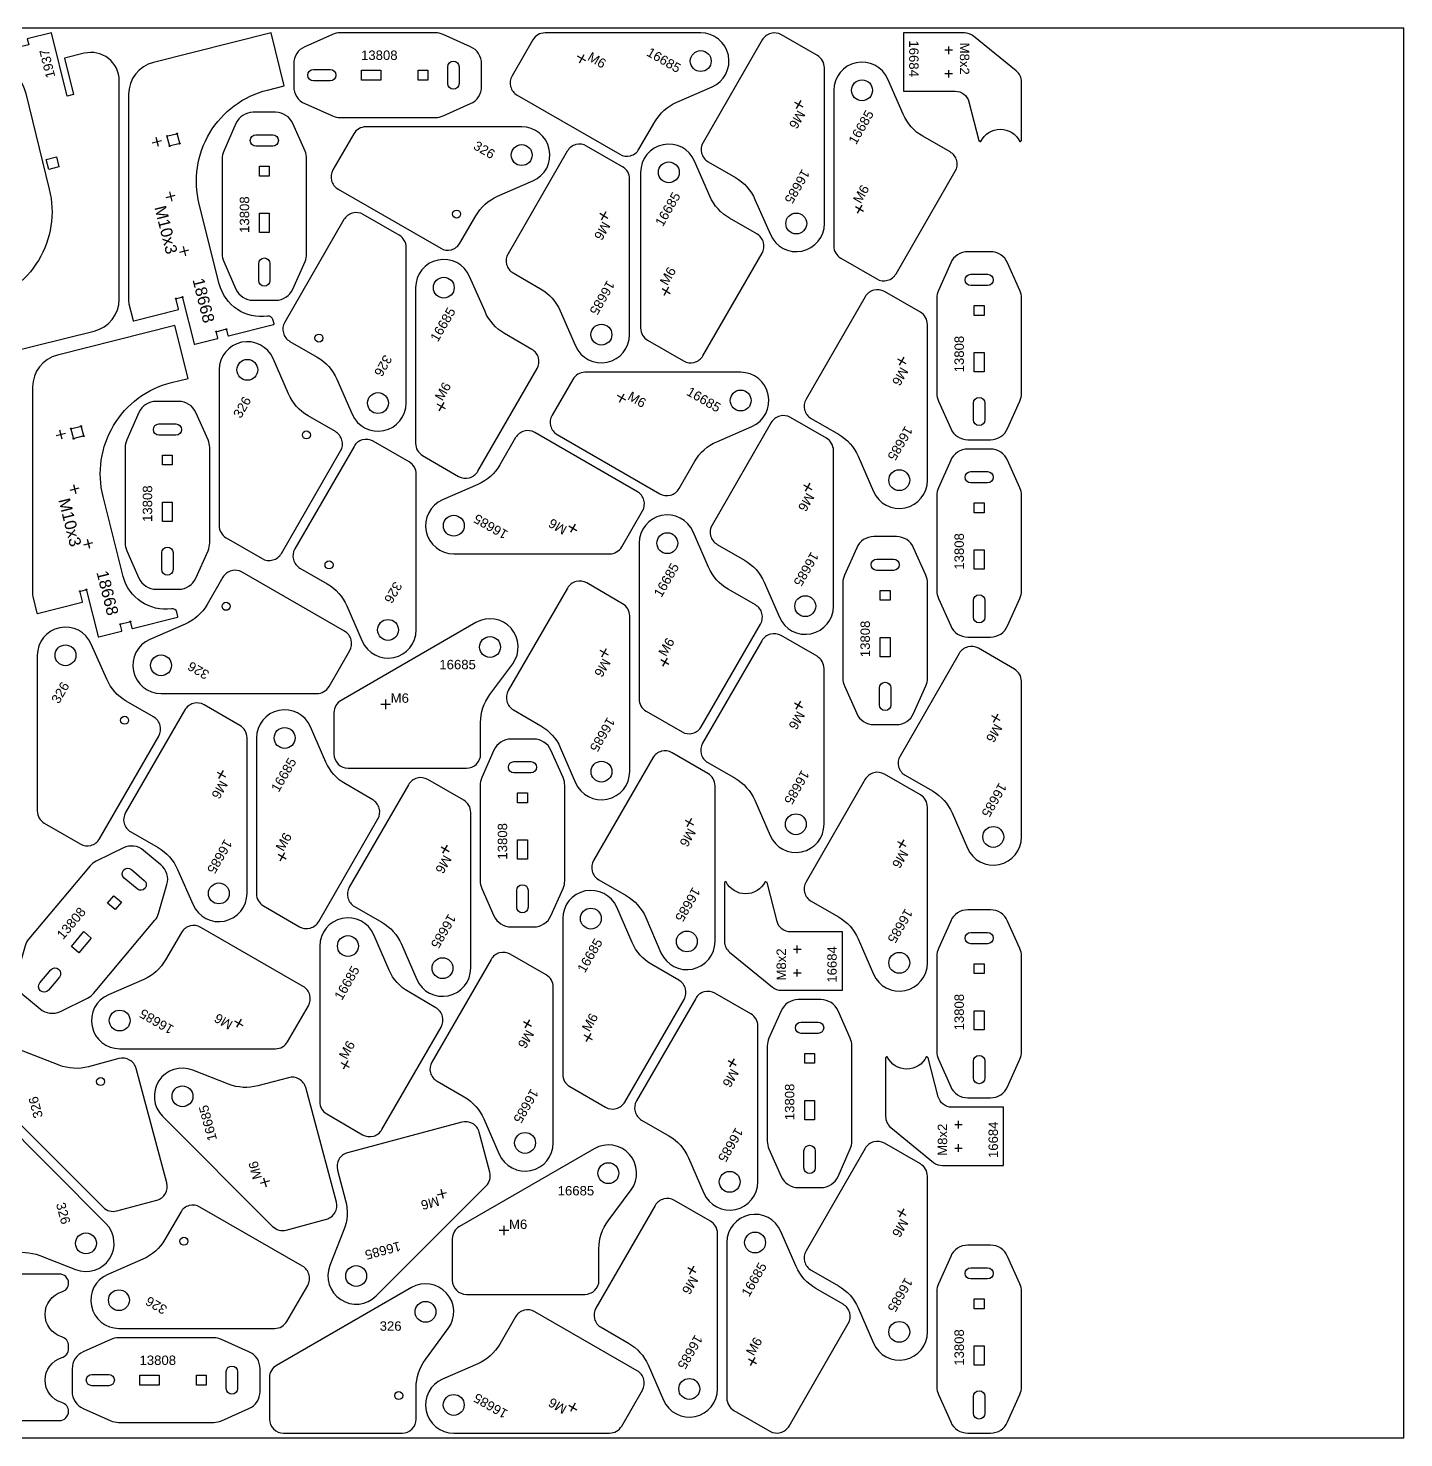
# Model space of a CAD drawing. Header units: millimetres. Extents: x 0 to 3000, y 0 to 1500.
# Drawn here: x 1536 to 3000, y 0 to 1500 of the extents above; entities that cross this region are included whole.
import ezdxf

# ---------------------------------------------------------------- set-up
doc = ezdxf.new("R2010")
doc.units = ezdxf.units.MM
doc.header["$MEASUREMENT"] = 0
doc.layers.add('Gravír', color=2, linetype='Continuous')
doc.layers.add('Sheet', color=18, linetype='Continuous', true_color=0x000000)
doc.styles.add('arial.ttf', font='txt', dxfattribs={"height": 0.2})

msp = doc.modelspace()

# ---------------------------------------------------------------- linework, layer by layer
at = {"color": 7}
for points in [[(1606.7, 1177.7, 0.345157), (1633.3, 1211.7), (1633.3, 1444.2, 0.486815), (1596.1, 1473.3), (1575, 1468.1), (1584.6, 1429.3), (1577.8, 1427.6), (1561.2, 1495), (1535.5, 1488.7), (1537, 1482.4), (1526.3, 1479.7), (1524.8, 1486), (1475.8, 1474), (1477, 1468.9, 0.385737), (1482.6, 1465.1, -0.385736), (1533.8, 1430.6), (1558.9, 1328.6, -0.414214), (1485.7, 1207.6), (1467.8, 1203.2), (1481.6, 1146.9)], [(1669.8, 1463.5, 0.343708), (1643.3, 1429.6), (1643.3, 1209.1, 0.061719), (1643.6, 1206.6), (1648.1, 1188.9, 0.414214), (1648.7, 1188.6), (1696.2, 1200.5, 0.414214), (1696.5, 1201.1), (1694, 1211.3, 0.267949), (1693.6, 1211.7, -1.303225), (1694.1, 1212.5, 0.267949), (1694.6, 1212.4), (1699.7, 1213.7, 0.267949), (1700.1, 1214, -1.303225), (1700.9, 1213.5, 0.267949), (1700.7, 1213.1), (1713.1, 1164, 0.414214), (1713.7, 1163.6), (1738, 1169.7, 0.414214), (1738.3, 1170.3), (1736.8, 1176.2, 0.267949), (1736.5, 1176.6, -1.303225), (1737, 1177.4, 0.267949), (1737.4, 1177.3), (1746.4, 1179.6, 0.267949), (1746.8, 1179.9, -1.303225), (1747.6, 1179.4, 0.267949), (1747.5, 1178.9), (1749, 1173, 0.414214), (1749.6, 1172.6), (1797.6, 1184.7, 0.414214), (1798, 1185.3), (1796.8, 1189.9, 0.385736), (1791.2, 1193.6, -0.385736), (1739.8, 1227.9), (1718.4, 1312.9, -0.414214), (1791, 1434.2), (1808.9, 1438.8), (1794.8, 1495)], [(1818.9, 1438, 0.296392), (1830.8, 1419.7), (1860.1, 1406.7, 0.104939), (1868.2, 1405), (1969.7, 1405, 0.104939), (1977.8, 1406.7), (2007.1, 1419.7, 0.296392), (2018.9, 1438), (2018.9, 1462, 0.296392), (2007.1, 1480.3), (1977.8, 1493.3, 0.104939), (1969.7, 1495), (1868.2, 1495, 0.104939), (1860.1, 1493.3), (1830.8, 1480.3, 0.296392), (1818.9, 1462)], [(2051.2, 1449.3, 0.414214), (2056.7, 1428.8), (2165.8, 1365.8, 0.414214), (2186.3, 1371.3), (2203.1, 1400.3, -0.160487), (2226.4, 1421.2), (2264, 1437.5, 0.813185), (2252, 1495), (2086.3, 1495, 0.267949), (2073.3, 1487.5)], [(2337.9, 1493, 0.414214), (2317.4, 1487.5), (2254.4, 1378.4, 0.414214), (2259.9, 1357.9), (2288.9, 1341.1, -0.160487), (2309.7, 1317.8), (2326.1, 1280.3, 0.813185), (2383.6, 1292.2), (2383.6, 1457.9, 0.267949), (2376.1, 1470.9)], [(2467.7, 1495), (2467.7, 1433), (2522.7, 1433, -0.341581), (2537.2, 1421.8), (2547.9, 1380.5), (2549.6, 1379.5), (2550, 1379.5, -0.627646), (2591.4, 1379.5), (2592.2, 1379.5), (2593.2, 1380.5), (2593.2, 1442.9, 0.225391), (2587.7, 1454.5), (2542.2, 1491.6, 0.1727), (2532.7, 1495)], [(1839.9, 1444, -1), (1839.9, 1456), (1857.9, 1456, -1), (1857.9, 1444)], [(1982.9, 1441), (1982.9, 1459, -1), (1994.9, 1459), (1994.9, 1441, -1)], [(2439.3, 1233.2, 0.414214), (2459.8, 1238.7), (2522.8, 1347.8, 0.414214), (2517.3, 1368.3), (2488.3, 1385, -0.160487), (2467.4, 1408.4), (2451.1, 1445.9, 0.813185), (2393.6, 1433.9), (2393.6, 1268.2, 0.267949), (2401.1, 1255.2)], [(1799.7, 1210.5, 0.296392), (1818, 1222.3), (1831, 1251.6, 0.104939), (1832.7, 1259.7), (1832.7, 1361.2, 0.104939), (1831, 1369.3), (1818, 1398.6, 0.296392), (1799.7, 1410.5), (1775.7, 1410.5, 0.296392), (1757.5, 1398.6), (1744.5, 1369.3, 0.104939), (1742.7, 1361.2), (1742.7, 1259.7, 0.104939), (1744.5, 1251.6), (1757.5, 1222.3, 0.296392), (1775.7, 1210.5)], [(1860.7, 1349.3, 0.414214), (1866.2, 1328.8), (1975.3, 1265.8, 0.414214), (1995.8, 1271.3), (2012.6, 1300.3, -0.160487), (2035.9, 1321.2), (2073.4, 1337.5, 0.813185), (2061.5, 1395), (1895.8, 1395, 0.267949), (1882.8, 1387.5)], [(1684.6, 1385.5, 0.267949), (1685.1, 1385.4), (1694.1, 1387.7, 0.267949), (1694.4, 1388, -1.303225), (1695.2, 1387.5, 0.267949), (1695.1, 1387), (1697.4, 1378.1, 0.267949), (1697.7, 1377.7, -1.303225), (1697.2, 1376.9, 0.267949), (1696.7, 1377), (1687.8, 1374.7, 0.267949), (1687.4, 1374.4, -1.303225), (1686.6, 1374.9, 0.267949), (1686.7, 1375.4), (1684.4, 1384.4, 0.267949), (1684.1, 1384.7, -1.303225)], [(1796.7, 1374.5), (1778.7, 1374.5, -1), (1778.7, 1386.5), (1796.7, 1386.5, -1)], [(2130.5, 1374.6, 0.414214), (2110, 1369.1), (2047, 1260, 0.414214), (2052.5, 1239.5), (2081.6, 1222.7, -0.160487), (2102.4, 1199.4), (2118.8, 1161.9, 0.813185), (2176.3, 1173.9), (2176.3, 1339.6, 0.267949), (2168.8, 1352.5)], [(2233.7, 1145.9, 0.414214), (2254.2, 1151.3), (2317.2, 1260.5, 0.414214), (2311.7, 1281), (2282.7, 1297.7, -0.160487), (2261.8, 1321.1), (2245.5, 1358.6, 0.813185), (2188, 1346.6), (2188, 1180.9, 0.267949), (2195.5, 1167.9)], [(1892.9, 1301.8, 0.414214), (1872.4, 1296.3), (1809.4, 1187.2, 0.414214), (1814.9, 1166.7), (1843.9, 1150, -0.160487), (1864.8, 1126.6), (1881.1, 1089.1, 0.813185), (1938.6, 1101.1), (1938.6, 1266.8, 0.267949), (1931.1, 1279.7)], [(2560.2, 1062.1, 0.296392), (2578.5, 1074), (2591.5, 1103.2, 0.104939), (2593.2, 1111.4), (2593.2, 1212.9, 0.104939), (2591.5, 1221), (2578.5, 1250.2, 0.296392), (2560.2, 1262.1), (2536.2, 1262.1, 0.296392), (2517.9, 1250.2), (2504.9, 1221, 0.104939), (2503.2, 1212.9), (2503.2, 1111.4, 0.104939), (2504.9, 1103.2), (2517.9, 1074, 0.296392), (2536.2, 1062.1)], [(1793.7, 1231.5, -1), (1781.7, 1231.5), (1781.7, 1249.5, -1), (1793.7, 1249.5)], [(1994.4, 1023.1, 0.414214), (2014.9, 1028.6), (2077.9, 1137.8, 0.414214), (2072.4, 1158.2), (2043.3, 1175, -0.160487), (2022.5, 1198.4), (2006.1, 1235.9, 0.813185), (1948.6, 1223.9), (1948.6, 1058.2, 0.267949), (1956.1, 1045.2)], [(2557.2, 1226.1), (2539.2, 1226.1, -1), (2539.2, 1238.1), (2557.2, 1238.1, -1)], [(2447.5, 1219.7, 0.414214), (2427, 1214.3), (2364, 1105.1, 0.414214), (2369.5, 1084.6), (2398.5, 1067.9, -0.160487), (2419.4, 1044.5), (2435.7, 1007, 0.813185), (2493.2, 1019), (2493.2, 1184.7, 0.267949), (2485.7, 1197.7)], [(1567.5, 1152.2, 0.343708), (1541.1, 1118.3), (1541.1, 897.8, 0.061719), (1541.4, 895.3), (1545.8, 877.6, 0.414214), (1546.4, 877.2), (1593.9, 889.2, 0.414214), (1594.3, 889.8), (1591.7, 900, 0.267949), (1591.4, 900.4, -1.303225), (1591.9, 901.2, 0.267949), (1592.4, 901.1), (1597.5, 902.4, 0.267949), (1597.8, 902.7, -1.303225), (1598.7, 902.2, 0.267949), (1598.5, 901.7), (1610.9, 852.6, 0.414214), (1611.5, 852.3), (1635.7, 858.4, 0.414214), (1636.1, 859), (1634.6, 864.9, 0.267949), (1634.3, 865.3, -1.303225), (1634.7, 866.1, 0.267949), (1635.2, 866), (1644.2, 868.2, 0.267949), (1644.6, 868.6, -1.303225), (1645.4, 868.1, 0.267949), (1645.3, 867.6), (1646.8, 861.7, 0.414214), (1647.4, 861.3), (1695.4, 873.4, 0.414214), (1695.7, 874), (1694.6, 878.6, 0.385736), (1689, 882.3, -0.385736), (1637.6, 916.6), (1616.2, 1001.5, -0.414214), (1688.8, 1122.9), (1706.7, 1127.4), (1692.6, 1183.7)], [(1785.3, 935.6, 0.414214), (1805.8, 941.1), (1868.8, 1050.2, 0.414214), (1863.3, 1070.7), (1834.3, 1087.5, -0.160487), (1813.4, 1110.8), (1797.1, 1148.4, 0.813185), (1739.6, 1136.4), (1739.6, 970.7, 0.267949), (1747.1, 957.7)], [(2093.8, 1088.1, 0.414214), (2099.3, 1067.6), (2208.4, 1004.6, 0.414214), (2228.9, 1010.1), (2245.6, 1039.2, -0.160487), (2269, 1060), (2306.5, 1076.3, 0.813185), (2294.5, 1133.8), (2128.8, 1133.8, 0.267949), (2115.9, 1126.3)], [(1696.6, 902.9, 0.296392), (1714.8, 914.8), (1727.8, 944, 0.104939), (1729.6, 952.2), (1729.6, 1053.7, 0.104939), (1727.8, 1061.8), (1714.8, 1091.1, 0.296392), (1696.6, 1102.9), (1672.6, 1102.9, 0.296392), (1654.3, 1091.1), (1641.3, 1061.8, 0.104939), (1639.6, 1053.7), (1639.6, 952.2, 0.104939), (1641.3, 944), (1654.3, 914.8, 0.296392), (1672.6, 902.9)], [(2554.2, 1083.1, -1), (2542.2, 1083.1), (2542.2, 1101.1, -1), (2554.2, 1101.1)], [(2347.5, 1085.8, 0.414214), (2327, 1080.3), (2264, 971.2, 0.414214), (2269.5, 950.7), (2298.5, 933.9, -0.160487), (2319.4, 910.6), (2335.7, 873.1, 0.813185), (2393.2, 885), (2393.2, 1050.7, 0.267949), (2385.7, 1063.7)], [(1582.4, 1074.2, 0.267949), (1582.9, 1074.1), (1591.8, 1076.3, 0.267949), (1592.2, 1076.7, -1.303225), (1593, 1076.2, 0.267949), (1592.9, 1075.7), (1595.2, 1066.7, 0.267949), (1595.5, 1066.4, -1.303225), (1595, 1065.5, 0.267949), (1594.5, 1065.7), (1585.5, 1063.4, 0.267949), (1585.2, 1063.1, -1.303225), (1584.3, 1063.6, 0.267949), (1584.5, 1064), (1582.2, 1073, 0.267949), (1581.9, 1073.4, -1.303225)], [(1693.6, 1066.9), (1675.6, 1066.9, -1), (1675.6, 1078.9), (1693.6, 1078.9, -1)], [(2190.1, 986.3, 0.414214), (2184.6, 1006.8), (2075.5, 1069.8, 0.414214), (2055, 1064.3), (2038.2, 1035.3, -0.160487), (2014.9, 1014.5), (1977.3, 998.1, 0.813185), (1989.3, 940.6), (2155, 940.6, 0.267949), (2168, 948.1)], [(1903.6, 1060.5, 0.414214), (1883.1, 1055), (1820.1, 945.9, 0.414214), (1825.6, 925.4), (1854.6, 908.6, -0.160487), (1875.4, 885.3), (1891.8, 847.7, 0.813185), (1949.3, 859.7), (1949.3, 1025.4, 0.267949), (1941.8, 1038.4)], [(2560.2, 852.1, 0.296392), (2578.5, 864), (2591.5, 893.2, 0.104939), (2593.2, 901.4), (2593.2, 1002.9, 0.104939), (2591.5, 1011), (2578.5, 1040.2, 0.296392), (2560.2, 1052.1), (2536.2, 1052.1, 0.296392), (2517.9, 1040.2), (2504.9, 1011, 0.104939), (2503.2, 1002.9), (2503.2, 901.4, 0.104939), (2504.9, 893.2), (2517.9, 864, 0.296392), (2536.2, 852.1)], [(2557.2, 1016.1), (2539.2, 1016.1, -1), (2539.2, 1028.1), (2557.2, 1028.1, -1)], [(2232.2, 751.2, 0.414214), (2252.6, 756.7), (2315.6, 865.8, 0.414214), (2310.2, 886.3), (2281.1, 903.1, -0.160487), (2260.3, 926.4), (2243.9, 964, 0.813185), (2186.4, 952), (2186.4, 786.3, 0.267949), (2193.9, 773.3)], [(1690.6, 923.9, -1), (1678.6, 923.9), (1678.6, 941.9, -1), (1690.6, 941.9)], [(2460.2, 759, 0.296392), (2478.5, 770.8), (2491.5, 800.1, 0.104939), (2493.2, 808.2), (2493.2, 909.7, 0.104939), (2491.5, 917.8), (2478.5, 947.1, 0.296392), (2460.2, 959), (2436.2, 959, 0.296392), (2417.9, 947.1), (2404.9, 917.8, 0.104939), (2403.2, 909.7), (2403.2, 808.2, 0.104939), (2404.9, 800.1), (2417.9, 770.8, 0.296392), (2436.2, 759)], [(2457.2, 923), (2439.2, 923, -1), (2439.2, 935), (2457.2, 935, -1)], [(1878.6, 837.7, 0.414214), (1873.1, 858.2), (1764, 921.2, 0.414214), (1743.5, 915.7), (1726.7, 886.7, -0.160487), (1703.4, 865.9), (1665.8, 849.5, 0.813185), (1677.8, 792), (1843.5, 792, 0.267949), (1856.5, 799.5)], [(2130.7, 909.7, 0.414214), (2110.2, 904.2), (2047.2, 795.1, 0.414214), (2052.7, 774.6), (2081.7, 757.8, -0.160487), (2102.6, 734.5), (2118.9, 697, 0.813185), (2176.4, 708.9), (2176.4, 874.6, 0.267949), (2168.9, 887.6)], [(2554.2, 873.1, -1), (2542.2, 873.1), (2542.2, 891.1, -1), (2554.2, 891.1)], [(1861.8, 727.5, 0.414214), (1876.8, 712.5), (2002.8, 712.5, 0.414214), (2017.8, 727.5), (2017.8, 761.1, -0.160487), (2027.6, 790.8), (2051.9, 823.7, 0.813185), (2012.8, 867.5), (1869.3, 784.7, 0.267949), (1861.8, 771.7)], [(1591.9, 632, 0.414214), (1612.4, 637.4), (1675.4, 746.6, 0.414214), (1669.9, 767.1), (1640.8, 783.8, -0.160487), (1620, 807.2), (1603.6, 844.7, 0.813185), (1546.1, 832.7), (1546.1, 667, 0.267949), (1553.6, 654)], [(2337.5, 853.7, 0.414214), (2317, 848.2), (2254, 739.1, 0.414214), (2259.5, 718.6), (2288.5, 701.8, -0.160487), (2309.4, 678.5), (2325.7, 640.9, 0.813185), (2383.2, 652.9), (2383.2, 818.6, 0.267949), (2375.7, 831.6)], [(2547.5, 840.1, 0.414214), (2527, 834.6), (2464, 725.5, 0.414214), (2469.5, 705), (2498.5, 688.3, -0.160487), (2519.4, 664.9), (2535.7, 627.4, 0.813185), (2593.2, 639.4), (2593.2, 805.1, 0.267949), (2585.7, 818)], [(2454.2, 780, -1), (2442.2, 780), (2442.2, 798, -1), (2454.2, 798)], [(1723.5, 780, 0.414214), (1703, 774.5), (1640, 665.4, 0.414214), (1645.5, 644.9), (1674.6, 628.1, -0.160487), (1695.4, 604.8), (1711.8, 567.3, 0.813185), (1769.3, 579.3), (1769.3, 745, 0.267949), (1761.8, 757.9)], [(1825, 543.9, 0.414214), (1845.5, 549.4), (1908.5, 658.5, 0.414214), (1903, 679), (1874, 695.8, -0.160487), (1853.1, 719.1), (1836.8, 756.7, 0.813185), (1779.3, 744.7), (1779.3, 579, 0.267949), (1786.8, 566)], [(2074.3, 543.6, 0.296392), (2092.6, 555.5), (2105.6, 584.7, 0.104939), (2107.3, 592.8), (2107.3, 694.3, 0.104939), (2105.6, 702.5), (2092.6, 731.7, 0.296392), (2074.3, 743.6), (2050.3, 743.6, 0.296392), (2032, 731.7), (2019, 702.5, 0.104939), (2017.3, 694.3), (2017.3, 592.8, 0.104939), (2019, 584.7), (2032, 555.5, 0.296392), (2050.3, 543.6)], [(2221.5, 729, 0.414214), (2201, 723.5), (2138, 614.4, 0.414214), (2143.5, 593.9), (2172.5, 577.1, -0.160487), (2193.4, 553.8), (2209.7, 516.2, 0.813185), (2267.2, 528.2), (2267.2, 693.9, 0.267949), (2259.7, 706.9)], [(2071.3, 707.6), (2053.3, 707.6, -1), (2053.3, 719.6), (2071.3, 719.6, -1)], [(2447.5, 706.2, 0.414214), (2427, 700.7), (2364, 591.6, 0.414214), (2369.5, 571.1), (2398.5, 554.3, -0.160487), (2419.4, 531), (2435.7, 493.4, 0.813185), (2493.2, 505.4), (2493.2, 671.1, 0.267949), (2485.7, 684.1)], [(1961.6, 700.5, 0.414214), (1941.1, 695), (1878.1, 585.9, 0.414214), (1883.6, 565.4), (1912.6, 548.7, -0.160487), (1933.5, 525.3), (1949.8, 487.8, 0.813185), (2007.3, 499.8), (2007.3, 665.5, 0.267949), (1999.8, 678.5)], [(1549.1, 456.4, 0.296392), (1570.8, 453.8), (1599.5, 467.8, 0.104939), (1606.1, 472.9), (1671.3, 550.7, 0.104939), (1675.2, 558), (1684.1, 588.8, 0.296392), (1677.7, 609.6), (1659.3, 625.1, 0.296392), (1637.7, 627.7), (1608.9, 613.7, 0.104939), (1602.4, 608.5), (1537.1, 530.8, 0.104939), (1533.2, 523.5), (1524.4, 492.7, 0.296392), (1530.8, 471.8)], [(1652.3, 584), (1638.5, 595.5, -1), (1646.2, 604.7), (1660, 593.2, -1)], [(2068.3, 564.6, -1), (2056.3, 564.6), (2056.3, 582.6, -1), (2068.3, 582.6)], [(2402.7, 476.3), (2402.7, 538.3), (2347.7, 538.3, -0.341581), (2333.2, 549.5), (2322.5, 590.8), (2320.8, 591.8), (2320.4, 591.8, -0.627646), (2279, 591.8), (2278.2, 591.8), (2277.2, 590.8), (2277.2, 528.4, 0.225391), (2282.7, 516.7), (2328.2, 479.6, 0.1727), (2337.7, 476.3)], [(2150.8, 351.8, 0.414214), (2171.3, 357.3), (2234.3, 466.4, 0.414214), (2228.8, 486.9), (2199.8, 503.6, -0.160487), (2178.9, 527), (2162.6, 564.5, 0.813185), (2105.1, 552.5), (2105.1, 386.8, 0.267949), (2112.6, 373.8)], [(2560.2, 361.8, 0.296392), (2578.5, 373.6), (2591.5, 402.9, 0.104939), (2593.2, 411), (2593.2, 512.5, 0.104939), (2591.5, 520.6), (2578.5, 549.9, 0.296392), (2560.2, 561.8), (2536.2, 561.8, 0.296392), (2517.9, 549.9), (2504.9, 520.6, 0.104939), (2503.2, 512.5), (2503.2, 411, 0.104939), (2504.9, 402.9), (2517.9, 373.6, 0.296392), (2536.2, 361.8)], [(1834.6, 459.7, 0.414214), (1829.1, 480.2), (1720, 543.2, 0.414214), (1699.5, 537.7), (1682.7, 508.7, -0.160487), (1659.4, 487.8), (1621.8, 471.5, 0.813185), (1633.8, 414), (1799.5, 414, 0.267949), (1812.5, 421.5)], [(1892.3, 322.5, 0.414214), (1912.8, 328), (1975.8, 437.1, 0.414214), (1970.3, 457.6), (1941.3, 474.4, -0.160487), (1920.4, 497.7), (1904.1, 535.3, 0.813185), (1846.6, 523.3), (1846.6, 357.6, 0.267949), (1854.1, 344.6)], [(2557.2, 525.8), (2539.2, 525.8, -1), (2539.2, 537.8), (2557.2, 537.8, -1)], [(2049.4, 514.5, 0.414214), (2028.9, 509.1), (1965.9, 399.9, 0.414214), (1971.4, 379.4), (2000.4, 362.7, -0.160487), (2021.2, 339.3), (2037.6, 301.8, 0.813185), (2095.1, 313.8), (2095.1, 479.5, 0.267949), (2087.6, 492.5)], [(1558, 476.4, -1), (1548.9, 484.1), (1560.4, 497.9, -1), (1569.6, 490.2)], [(2267.1, 473.1, 0.414214), (2246.6, 467.6), (2183.6, 358.5, 0.414214), (2189.1, 338), (2218.1, 321.3, -0.160487), (2239, 297.9), (2255.3, 260.4, 0.813185), (2312.8, 272.4), (2312.8, 438.1, 0.267949), (2305.3, 451.1)], [(2379.8, 266.3, 0.296392), (2398.1, 278.1), (2411.1, 307.4, 0.104939), (2412.8, 315.5), (2412.8, 417, 0.104939), (2411.1, 425.2), (2398.1, 454.4, 0.296392), (2379.8, 466.3), (2355.8, 466.3, 0.296392), (2337.5, 454.4), (2324.5, 425.2, 0.104939), (2322.8, 417), (2322.8, 315.5, 0.104939), (2324.5, 307.4), (2337.5, 278.1, 0.296392), (2355.8, 266.3)], [(2376.8, 430.3), (2358.8, 430.3, -1), (2358.8, 442.3), (2376.8, 442.3, -1)], [(1673.3, 252.8, 0.414214), (1683.9, 271.2), (1651.3, 392.9, 0.414214), (1632.9, 403.5), (1600.5, 394.8, -0.160487), (1569.3, 396.6), (1531.2, 411.6, 0.813185), (1499, 362.4), (1616.2, 245.3, 0.267949), (1630.6, 241.4)], [(2574.2, 289.8), (2574.2, 351.8), (2519.2, 351.8, -0.341581), (2504.7, 363), (2493.9, 404.3), (2492.3, 405.3), (2491.9, 405.3, -0.627646), (2450.5, 405.3), (2449.7, 405.3), (2448.7, 404.3), (2448.7, 341.9, 0.225391), (2454.2, 330.2), (2499.7, 293.1, 0.1727), (2509.2, 289.8)], [(2554.2, 382.8, -1), (2542.2, 382.8), (2542.2, 400.8, -1), (2554.2, 400.8)], [(1853.7, 232.6, 0.414214), (1864.3, 250.9), (1831.7, 372.6, 0.414214), (1813.3, 383.2), (1780.9, 374.6, -0.160487), (1749.7, 376.3), (1711.6, 391.3, 0.813185), (1679.4, 342.2), (1796.5, 225, 0.267949), (1811, 221.1)], [(1444.8, 337.8, 0.414214), (1434.2, 319.4), (1466.8, 197.7, 0.414214), (1485.2, 187.1), (1517.6, 195.7, -0.160487), (1548.8, 194), (1586.9, 179, 0.813185), (1619.1, 228.1), (1502, 345.3, 0.267949), (1487.5, 349.2)], [(2016.2, 325.3, 0.414214), (1997.8, 335.9), (1876.1, 303.3, 0.414214), (1865.5, 284.9), (1874.2, 252.5, -0.160487), (1872.4, 221.3), (1857.5, 183.2, 0.813185), (1906.6, 151), (2023.8, 268.2, 0.267949), (2027.6, 282.6)], [(2447.5, 313.5, 0.414214), (2427, 308), (2364, 198.9, 0.414214), (2369.5, 178.4), (2398.5, 161.6, -0.160487), (2419.4, 138.3), (2435.7, 100.7, 0.813185), (2493.2, 112.7), (2493.2, 278.4, 0.267949), (2485.7, 291.4)], [(1987.7, 167.6, 0.414214), (2002.7, 152.6), (2128.7, 152.6, 0.414214), (2143.7, 167.6), (2143.7, 201.2, -0.160487), (2153.5, 230.9), (2177.9, 263.8, 0.813185), (2138.7, 307.6), (1995.2, 224.8, 0.267949), (1987.7, 211.8)], [(2373.8, 287.3, -1), (2361.8, 287.3), (2361.8, 305.3, -1), (2373.8, 305.3)], [(1833.8, 162.1, 0.414214), (1828.3, 182.6), (1719.2, 245.6, 0.414214), (1698.7, 240.1), (1681.9, 211, -0.160487), (1658.6, 190.2), (1621.1, 173.9, 0.813185), (1633, 116.4), (1798.7, 116.4, 0.267949), (1811.7, 123.9)], [(2224, 252.7, 0.414214), (2203.5, 247.2), (2140.5, 138.1, 0.414214), (2146, 117.6), (2175.1, 100.8, -0.160487), (2195.9, 77.5), (2212.3, 40, 0.813185), (2269.8, 52), (2269.8, 217.7, 0.267949), (2262.3, 230.6)], [(2325.5, 7, 0.414214), (2346, 12.5), (2409, 121.6, 0.414214), (2403.5, 142.1), (2374.5, 158.9, -0.160487), (2353.6, 182.2), (2337.3, 219.7, 0.813185), (2279.8, 207.8), (2279.8, 42.1, 0.267949), (2287.3, 29.1)], [(1569.5, 18.3, 0.406312), (1579.5, 28.1, 0.324188), (1572.3, 37.4, -0.745356), (1572.3, 85.3, 0.331679), (1579.5, 94.9), (1579.5, 97.8, 0.331679), (1572.3, 107.4, -0.745356), (1572.3, 155.3, 0.324188), (1579.5, 164.6, 0.406312), (1569.5, 174.3), (1449, 174.3, -0.164575), (1418.6, 184.6), (1387.8, 208.2, 0.813185), (1343.4, 169.8), (1423.3, 26.1, 0.272222), (1436.4, 18.3)], [(2560.2, 5, 0.296392), (2578.5, 16.9), (2591.5, 46.1, 0.104939), (2593.2, 54.2), (2593.2, 155.8, 0.104939), (2591.5, 163.9), (2578.5, 193.1, 0.296392), (2560.2, 205), (2536.2, 205, 0.296392), (2517.9, 193.1), (2504.9, 163.9, 0.104939), (2503.2, 155.8), (2503.2, 54.2, 0.104939), (2504.9, 46.1), (2517.9, 16.9, 0.296392), (2536.2, 5)], [(2557.2, 169), (2539.2, 169, -1), (2539.2, 181), (2557.2, 181, -1)], [(1793.2, 20, 0.414214), (1808.2, 5), (1934.2, 5, 0.414214), (1949.2, 20), (1949.2, 53.5, -0.160487), (1959, 83.2), (1983.3, 116.2, 0.813185), (1944.2, 160), (1800.7, 77.1, 0.267949), (1793.2, 64.1)], [(2190, 50.7, 0.414214), (2184.5, 71.2), (2075.4, 134.2, 0.414214), (2054.9, 128.7), (2038.1, 99.7, -0.160487), (2014.8, 78.8), (1977.2, 62.5, 0.813185), (1989.2, 5), (2154.9, 5, 0.267949), (2167.9, 12.5)], [(1583.2, 49.4, 0.296392), (1595.1, 31.1), (1624.3, 18.1, 0.104939), (1632.4, 16.4), (1734, 16.4, 0.104939), (1742.1, 18.1), (1771.3, 31.1, 0.296392), (1783.2, 49.4), (1783.2, 73.4, 0.296392), (1771.3, 91.6), (1742.1, 104.6, 0.104939), (1734, 106.4), (1632.4, 106.4, 0.104939), (1624.3, 104.6), (1595.1, 91.6, 0.296392), (1583.2, 73.4)], [(1747.2, 52.4), (1747.2, 70.4, -1), (1759.2, 70.4), (1759.2, 52.4, -1)], [(1604.2, 55.4, -1), (1604.2, 67.4), (1622.2, 67.4, -1), (1622.2, 55.4)], [(2554.2, 26, -1), (2542.2, 26), (2542.2, 44, -1), (2554.2, 44)]]:
    msp.add_lwpolyline(points, format="xyb", close=True, dxfattribs=at)
for points in [[(1891.2, 1444.8), (1891.2, 1455.2), (1911.7, 1455.2), (1911.7, 1444.8)], [(1951.2, 1444.8), (1951.2, 1455.2), (1961.7, 1455.2), (1961.7, 1444.8)], [(1569, 1352.3), (1558.4, 1349.7), (1555.7, 1360.4), (1566.4, 1363)], [(1793, 1342.7), (1782.5, 1342.7), (1782.5, 1353.2), (1793, 1353.2)], [(1793, 1282.7), (1782.5, 1282.7), (1782.5, 1303.2), (1793, 1303.2)], [(2553.5, 1194.4), (2543, 1194.4), (2543, 1204.9), (2553.5, 1204.9)], [(2553.5, 1134.4), (2543, 1134.4), (2543, 1154.9), (2553.5, 1154.9)], [(1689.8, 1035.2), (1679.3, 1035.2), (1679.3, 1045.7), (1689.8, 1045.7)], [(1689.8, 975.2), (1679.3, 975.2), (1679.3, 995.7), (1689.8, 995.7)], [(2553.5, 984.4), (2543, 984.4), (2543, 994.9), (2553.5, 994.9)], [(2553.5, 924.4), (2543, 924.4), (2543, 944.9), (2553.5, 944.9)], [(2453.5, 891.2), (2443, 891.2), (2443, 901.7), (2453.5, 901.7)], [(2453.5, 831.2), (2443, 831.2), (2443, 851.7), (2453.5, 851.7)], [(2067.6, 675.8), (2057.1, 675.8), (2057.1, 686.3), (2067.6, 686.3)], [(2067.6, 615.8), (2057.1, 615.8), (2057.1, 636.3), (2067.6, 636.3)], [(1629, 562.1), (1620.9, 568.8), (1627.7, 576.9), (1635.7, 570.1)], [(1590.4, 516.1), (1582.4, 522.9), (1595.6, 538.6), (1603.6, 531.8)], [(2553.5, 494), (2543, 494), (2543, 504.5), (2553.5, 504.5)], [(2553.5, 434), (2543, 434), (2543, 454.5), (2553.5, 454.5)], [(2373.1, 398.5), (2362.6, 398.5), (2362.6, 409), (2373.1, 409)], [(2373.1, 338.5), (2362.6, 338.5), (2362.6, 359), (2373.1, 359)], [(2553.5, 137.2), (2543, 137.2), (2543, 147.8), (2553.5, 147.8)], [(2553.5, 77.2), (2543, 77.2), (2543, 97.8), (2553.5, 97.8)], [(1655.4, 56.1), (1655.4, 66.6), (1675.9, 66.6), (1675.9, 56.1)], [(1715.4, 56.1), (1715.4, 66.6), (1725.9, 66.6), (1725.9, 56.1)]]:
    msp.add_lwpolyline(points, close=True, dxfattribs=at)
for centre, radius in [((2252, 1465), 11.1), ((2423.6, 1433.9), 11.1), ((2061.5, 1365), 11.1), ((2218, 1346.6), 11.1), ((1992.3, 1302.2), 4.25), ((2353.6, 1292.2), 11.1), ((1978.6, 1223.9), 11.1), ((1845.8, 1170.2), 4.25), ((2146.3, 1173.9), 11.1), ((1769.6, 1136.4), 11.1), ((1908.6, 1101.1), 11.1), ((2294.5, 1103.8), 11.1), ((1832.4, 1067.2), 4.25), ((2463.2, 1019), 11.1), ((1989.3, 970.6), 11.1), ((2216.4, 952), 11.1), ((1856.5, 928.9), 4.25), ((1747, 884.8), 4.25), ((2363.2, 885), 11.1), ((1919.3, 859.7), 11.1), ((1576.1, 832.7), 11.1), ((2027.8, 841.5), 11.1), ((1677.8, 822), 11.1), ((1639, 763.5), 4.25), ((1809.3, 744.7), 11.1), ((2146.4, 708.9), 11.1), ((2353.2, 652.9), 11.1), ((2563.2, 639.4), 11.1), ((1739.3, 579.3), 11.1), ((2135.1, 552.5), 11.1), ((1876.6, 523.3), 11.1), ((2237.2, 528.2), 11.1), ((1977.3, 499.8), 11.1), ((2463.2, 505.4), 11.1), ((1633.8, 444), 11.1), ((1613.5, 379.1), 4.25), ((1700.6, 363.4), 11.1), ((2065.1, 313.8), 11.1), ((2153.7, 281.6), 11.1), ((2282.8, 272.4), 11.1), ((1597.9, 206.9), 11.1), ((1702.2, 209.2), 4.25), ((2309.8, 207.8), 11.1), ((1885.4, 172.2), 11.1), ((1633, 146.4), 11.1), ((1959.2, 134), 11.1), ((2463.2, 112.7), 11.1), ((2239.8, 52), 11.1), ((1930.7, 45), 4.25), ((1989.2, 35), 11.1)]:
    msp.add_circle(centre, radius, dxfattribs=at)
at = {"layer": 'Gravír', "color": 2}
for points in [[(2129.7, 1465.2), (2121, 1470.2)], [(2122.9, 1463.3), (2127.9, 1472)], [(2519.7, 1476.5), (2511.7, 1476.5)], [(2515.7, 1480.5), (2515.7, 1472.5)], [(2515.7, 1455.5), (2515.7, 1447.5)], [(2519.7, 1451.5), (2511.7, 1451.5)], [(2351.9, 1421.4), (2360.6, 1416.4)], [(2353.8, 1414.5), (2358.8, 1423.2)], [(1668.5, 1377.9), (1678.2, 1380.4)], [(1672.2, 1384), (1674.6, 1374.3)], [(1683.2, 1319.8), (1692.9, 1322.2)], [(1686.8, 1325.8), (1689.2, 1316.1)], [(2425.3, 1304.8), (2416.6, 1309.8)], [(2423.4, 1311.6), (2418.4, 1303)], [(2144.6, 1303), (2153.3, 1298)], [(2146.4, 1296.2), (2151.4, 1304.8)], [(1697.8, 1261.6), (1707.5, 1264)], [(1701.4, 1267.6), (1703.9, 1257.9)], [(2219.6, 1217.5), (2211, 1222.5)], [(2217.8, 1224.3), (2212.8, 1215.7)], [(2461.5, 1148.1), (2470.2, 1143.1)], [(2463.4, 1141.3), (2468.4, 1149.9)], [(2165.4, 1102.2), (2170.4, 1110.8)], [(1980.3, 1094.8), (1971.6, 1099.8)], [(1978.5, 1101.6), (1973.5, 1092.9)], [(2172.2, 1104), (2163.6, 1109)], [(1566.3, 1066.6), (1576, 1069.1)], [(1569.9, 1072.7), (1572.4, 1063)], [(1581, 1008.4), (1590.6, 1010.9)], [(1584.6, 1014.5), (1587, 1004.8)], [(2361.5, 1014.2), (2370.2, 1009.2)], [(2363.4, 1007.3), (2368.4, 1016)], [(2111.6, 970.4), (2120.3, 965.4)], [(2118.4, 972.3), (2113.4, 963.6)], [(1595.6, 950.2), (1605.3, 952.7)], [(1599.2, 956.3), (1601.7, 946.6)], [(2144.8, 838.1), (2153.4, 833.1)], [(2146.6, 831.2), (2151.6, 839.9)], [(2218.1, 822.9), (2209.4, 827.9)], [(2216.3, 829.7), (2211.3, 821)], [(1921.8, 780.5), (1911.8, 780.5)], [(1916.8, 775.5), (1916.8, 785.5)], [(2351.6, 782.1), (2360.2, 777.1)], [(2353.4, 775.2), (2358.4, 783.9)], [(2561.5, 768.5), (2570.2, 763.5)], [(2563.4, 761.7), (2568.4, 770.3)], [(1737.6, 708.4), (1746.3, 703.4)], [(1739.4, 701.6), (1744.4, 710.2)], [(2235.6, 657.3), (2244.2, 652.3)], [(2237.4, 650.5), (2242.4, 659.2)], [(1977.5, 622.1), (1982.5, 630.7)], [(2461.5, 634.5), (2470.2, 629.5)], [(2463.4, 627.7), (2468.4, 636.4)], [(1810.9, 615.6), (1802.3, 620.6)], [(1809.1, 622.4), (1804.1, 613.7)], [(1975.7, 628.9), (1984.3, 623.9)], [(2350.7, 519.8), (2358.7, 519.8)], [(2354.7, 515.8), (2354.7, 523.8)], [(2354.7, 490.8), (2354.7, 498.8)], [(2350.7, 494.8), (2358.7, 494.8)], [(1756.1, 443.8), (1764.8, 438.8)], [(1762.9, 445.6), (1757.9, 437)], [(2063.4, 442.9), (2072.1, 437.9)], [(2065.3, 436.1), (2070.3, 444.7)], [(2136.7, 423.4), (2128.1, 428.4)], [(2134.9, 430.2), (2129.9, 421.6)], [(1878.2, 394.1), (1869.6, 399.1)], [(1876.4, 401), (1871.4, 392.3)], [(2281.1, 401.5), (2289.8, 396.5)], [(2283, 394.7), (2288, 403.3)], [(2522.2, 333.3), (2530.2, 333.3)], [(2526.2, 329.3), (2526.2, 337.3)], [(2522.2, 308.3), (2530.2, 308.3)], [(2526.2, 304.3), (2526.2, 312.3)], [(1793.1, 273.3), (1783.4, 270.7)], [(1786.9, 276.8), (1789.5, 267.1)], [(1972, 258.6), (1981.6, 261.2)], [(1975.5, 264.7), (1978.1, 255)], [(2461.5, 241.8), (2470.2, 236.8)], [(2463.4, 235), (2468.4, 243.7)], [(2042.7, 215.6), (2042.7, 225.6)], [(2047.7, 220.6), (2037.7, 220.6)], [(2238.1, 181.1), (2246.8, 176.1)], [(2239.9, 174.2), (2244.9, 182.9)], [(2311.4, 78.6), (2302.8, 83.6)], [(2309.6, 85.5), (2304.6, 76.8)], [(2111.5, 34.8), (2120.2, 29.8)], [(2118.3, 36.7), (2113.3, 28)]]:
    msp.add_lwpolyline(points, dxfattribs=at)
at = {"layer": 'Sheet', "color": 18, "true_color": 0x000000}
msp.add_lwpolyline([(0, 0), (3000, 0), (3000, 1500), (0, 1500)], close=True, dxfattribs=at)

# ---------------------------------------------------------------- texts
at = {"layer": 'Gravír', "color": 2, "attachment_point": 7, "style": 'arial.ttf'}
for s, insert, char_height, rotation in [('16684', (2473.6, 1487), 10, 270), ('1937', (1565.5, 1448.4), 10, 103.83), ('M6', (2130.6, 1466.4), 10, 330), ('16685', (2193.4, 1471.3), 10, 330), ('M8x2', (2527.6, 1484.6), 10, 270), ('M6', (2355, 1413.6), 10, 240), ('16685', (2417.3, 1375.3), 10, 60), ('326', (2009.1, 1371.9), 10, 330), ('16685', (2359.9, 1350.9), 10, 240), ('13808', (1771.7, 1282.2), 10, 90), ('16685', (2211.7, 1288), 10, 60), ('M6', (2422.2, 1312.6), 10, 60), ('M10x3', (1670.5, 1309.3), 12.5, 284.127), ('M6', (2147.6, 1295.2), 10, 240), ('M6', (2216.6, 1225.3), 10, 60), ('18668', (1711, 1232.3), 12.5, 284.127), ('16685', (2152.5, 1232.5), 10, 240), ('16685', (1972.4, 1165.3), 10, 60), ('13808', (2532.1, 1133.8), 10, 90), ('326', (1915.5, 1153.4), 10, 240), ('M6', (2464.6, 1140.3), 10, 240), ('M6', (1977.3, 1102.6), 10, 60), ('M6', (2173.2, 1105.2), 10, 330), ('16685', (2235.9, 1110.1), 10, 330), ('326', (1762.7, 1084), 10, 60), ('16685', (2469.5, 1077.6), 10, 240), ('13808', (1668.5, 974.6), 10, 90), ('M6', (2364.6, 1006.4), 10, 240), ('M10x3', (1568.3, 998), 12.5, 284.127), ('16685', (2047.9, 964.3), 10, 150), ('M6', (2110.7, 969.3), 10, 150), ('13808', (2532.1, 923.8), 10, 90), ('16685', (2210.2, 893.4), 10, 60), ('16685', (2369.5, 943.7), 10, 240), ('18668', (1608.8, 921), 12.5, 284.127), ('326', (1926.2, 912.1), 10, 240), ('13808', (2432.1, 830.7), 10, 90), ('M6', (2215.1, 830.6), 10, 60), ('326', (1730.2, 815.1), 10, 150), ('M6', (2147.8, 830.3), 10, 240), ('326', (1569.2, 780.3), 10, 60), ('16685', (2152.7, 767.6), 10, 240), ('M6', (2354.6, 774.3), 10, 240), ('M6', (2564.6, 760.7), 10, 240), ('16685', (1803, 686.1), 10, 60), ('16685', (2359.5, 711.5), 10, 240), ('M6', (1740.6, 700.6), 10, 240), ('16685', (2569.5, 698), 10, 240), ('13808', (2046.2, 615.3), 10, 90), ('M6', (2238.6, 649.6), 10, 240), ('16685', (1745.5, 637.9), 10, 240), ('M6', (1807.9, 623.3), 10, 60), ('M6', (1978.7, 621.1), 10, 240), ('M6', (2464.6, 626.8), 10, 240), ('16685', (2243.5, 586.8), 10, 240), ('13808', (1573.7, 529.4), 10, 50), ('16685', (1983.6, 558.4), 10, 240), ('16685', (2469.5, 564), 10, 240), ('16685', (2128.8, 493.9), 10, 60), ('M8x2', (2342.8, 486.6), 10, 90), ('16684', (2396.8, 484.3), 10, 90), ('16685', (1870.3, 464.7), 10, 60), ('13808', (2532.1, 433.5), 10, 90), ('16685', (1692.4, 437.7), 10, 150), ('M6', (1755.2, 442.6), 10, 150), ('M6', (2133.7, 431.2), 10, 60), ('M6', (1875.2, 401.9), 10, 60), ('M6', (2066.4, 435.1), 10, 240), ('M6', (2284.2, 393.7), 10, 240), ('13808', (2351.7, 338), 10, 90), ('326', (1552.4, 341.7), 10, 105), ('16685', (2071.4, 372.4), 10, 240), ('16685', (1737.6, 317.5), 10, 105), ('16685', (2289.1, 331), 10, 240), ('M8x2', (2514.3, 300.1), 10, 90), ('16684', (2568.3, 297.7), 10, 90), ('M6', (1785.4, 276.6), 10, 105), ('M6', (1972.1, 257.1), 10, 195), ('326', (1565.8, 248.8), 10, 285), ('M6', (2464.6, 234.1), 10, 240), ('16685', (1931.3, 209.2), 10, 195), ('16685', (2303.5, 149.1), 10, 60), ('M6', (2241.1, 173.3), 10, 240), ('16685', (2469.5, 171.3), 10, 240), ('326', (1685.4, 139.5), 10, 150), ('16685', (2246, 110.6), 10, 240), ('M6', (2308.4, 86.4), 10, 60), ('13808', (2532.1, 76.7), 10, 90), ('16685', (2047.8, 28.7), 10, 150), ('M6', (2110.6, 33.6), 10, 150)]:
    msp.add_mtext(s, dxfattribs=dict(at, insert=insert, char_height=char_height, rotation=rotation))
at = {"layer": 'Gravír', "color": 2, "char_height": 10, "attachment_point": 7, "style": 'arial.ttf'}
for s, insert in [('13808', (1890.6, 1466.1)), ('16685', (1973.9, 817.7)), ('M6', (1922.1, 782)), ('16685', (2099.8, 257.8)), ('M6', (2048, 222.1)), ('326', (1910.4, 113.8)), ('13808', (1654.9, 77.4))]:
    msp.add_mtext(s, dxfattribs=dict(at, insert=insert))

doc.saveas('drawing.dxf')
